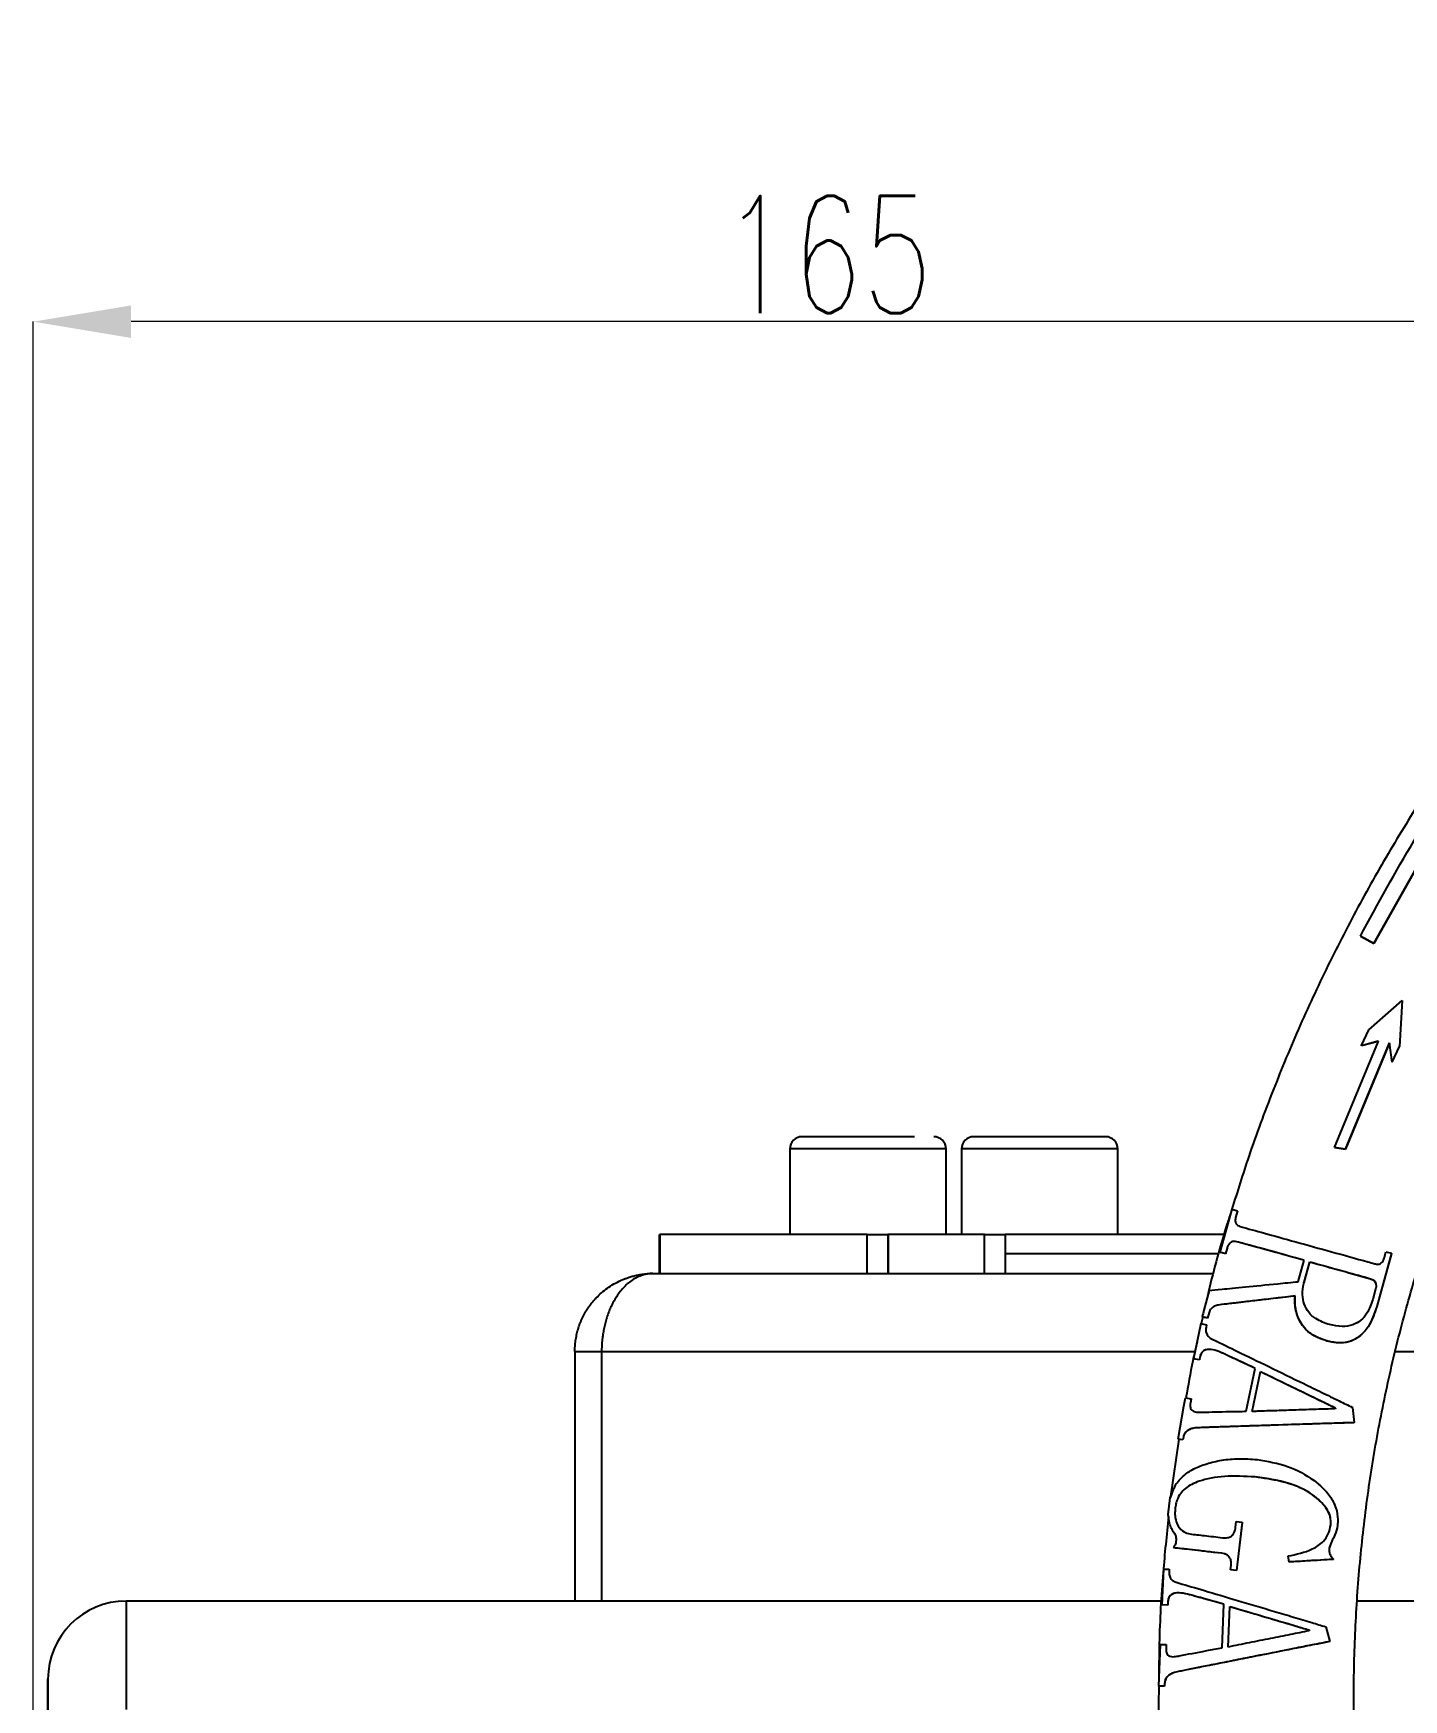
# Model space of a CAD drawing. Header units: millimetres. Extents: x 5659 to 7608, y 3628 to 5007.
# Drawn here: x 6194.4 to 6334.6, y 4010.1 to 4180.7 of the extents above; entities that cross this region are included whole.
import ezdxf

# ---------------------------------------------------------------- set-up
doc = ezdxf.new("R2010")
doc.units = ezdxf.units.MM
doc.layers.add('AM_5', color=3, linetype='Continuous', lineweight=25)
doc.styles.add('SLDTEXTSTYLE1', font='txt.shx', dxfattribs={"width": 0.7, "bigfont": 'gbcbig.shx'})
doc.dimstyles.new('SLDDIMSTYLE12$0', dxfattribs={"dimtxt": 12, "dimasz": 10, "dimexe": 0, "dimexo": 0.0625, "dimgap": 0.875, "dimtad": 1, "dimdec": 1, "dimlfac": 1.8, "dimrnd": 1e-09, "dimzin": 12, "dimdsep": 46, "dimtxsty": 'SLDTEXTSTYLE1', "dimcen": 0.09, "dimdle": 8.16, "dimclrd": 3, "dimclre": 3, "dimadec": 0, "dimazin": 3, "dimtfac": 1, "dimtdec": 1, "dimtofl": 0, "dimtmove": 0, "dimatfit": 3, "dimfxl": 0, "dimfrac": 2, "dimtolj": 1, "dimlwd": 5, "dimlwe": 5, "dimarcsym": 0})

# ---------------------------------------------------------------- blocks, each defined once
blk = doc.blocks.new('*D71')
at = {"layer": 'AM_5', "color": 3, "linetype": 'Continuous', "lineweight": 5, "transparency": 16777216}
for p, q in [((6194.35, 3985.79), (6194.35, 4151.16)), ((6346.85, 4151.16), (6204.35, 4151.16))]:
    blk.add_line(p, q, dxfattribs=at)
at = {"layer": 'AM_5', "color": 3, "lineweight": 5, "transparency": 16777216}
blk.add_line((6356.85, 4040.96), (6356.85, 4151.16), dxfattribs=at)
at = {"layer": 'AM_5', "color": 3, "transparency": 16777216}
for points in [[(6204.35, 4152.82), (6204.35, 4149.49), (6194.35, 4151.16)], [(6346.85, 4152.82), (6346.85, 4149.49), (6356.85, 4151.16)]]:
    blk.add_solid(points, dxfattribs=at)
at = {"layer": 'Defpoints', "color": 0, "transparency": 16777216}
for p in [(6194.35, 4151.16), (6356.85, 4040.9), (6194.35, 3985.73)]:
    blk.add_point(p, dxfattribs=at)
at = {"layer": 'AM_5', "color": 0, "transparency": 16777216, "insert": (6275.6, 4158.03), "char_height": 12, "attachment_point": 5, "style": 'SLDTEXTSTYLE1'}
blk.add_mtext('\\A1;165', dxfattribs=at)

msp = doc.modelspace()

# ---------------------------------------------------------------- linework, layer by layer
at = {"color": 7, "linetype": 'Continuous', "lineweight": 25}
for p, q in [((6331.567, 4087.511), (6336.985, 4097.132)), ((6336.985, 4097.13), (6331.567, 4087.509)), ((6330.177, 4088.252), (6331.567, 4087.511)), ((6330.177, 4088.25), (6330.177, 4088.252)), ((6331.567, 4087.509), (6330.177, 4088.25)), ((6331.567, 4087.511), (6331.567, 4087.509)), ((6331.04, 4078.655), (6334.468, 4081.649)), ((6334.468, 4081.649), (6334.168, 4076.97)), ((6334.468, 4081.646), (6334.168, 4076.966)), ((6334.468, 4081.646), (6334.468, 4081.649)), ((6327.534, 4066.615), (6332.022, 4077.486)), ((6328.65, 4066.449), (6333.159, 4077.318)), ((6333.159, 4077.314), (6328.65, 4066.446)), ((6330.309, 4077.04), (6331.04, 4078.655)), ((6330.309, 4077.04), (6331.986, 4077.491)), ((6331.986, 4077.488), (6330.309, 4077.038)), ((6331.986, 4077.491), (6332.022, 4077.486)), ((6331.986, 4077.491), (6331.986, 4077.488)), ((6333.159, 4077.318), (6333.159, 4077.314)), ((6333.442, 4075.359), (6333.159, 4077.318)), ((6333.442, 4075.356), (6333.159, 4077.314)), ((6330.309, 4077.038), (6330.309, 4077.04)), ((6333.442, 4075.359), (6334.168, 4076.97)), ((6334.168, 4076.97), (6334.168, 4076.966)), ((6333.442, 4075.356), (6333.442, 4075.359)), ((6271.774, 4066.465), (6271.774, 4057.715)), ((6287.774, 4066.465), (6271.774, 4066.465)), ((6287.774, 4057.715), (6287.774, 4066.465)), ((6289.348, 4066.465), (6289.348, 4057.715)), ((6305.348, 4066.465), (6289.348, 4066.465)), ((6305.348, 4057.715), (6305.348, 4066.465)), ((6327.534, 4066.615), (6328.65, 4066.449)), ((6327.534, 4066.612), (6327.534, 4066.615)), ((6328.65, 4066.446), (6327.534, 4066.612)), ((6328.65, 4066.449), (6328.65, 4066.446)), ((6317.018, 4060.297), (6315.799, 4055.897)), ((6317.018, 4060.297), (6317.594, 4060.142)), ((6317.594, 4060.142), (6317.433, 4059.566)), ((6317.594, 4060.14), (6317.433, 4059.564)), ((6317.433, 4059.564), (6317.433, 4059.566)), ((6317.594, 4060.14), (6317.594, 4060.142)), ((6258.457, 4053.715), (6258.457, 4057.715)), ((6258.457, 4057.715), (6258.47, 4057.715)), ((6258.47, 4057.715), (6258.47, 4053.715)), ((6279.684, 4057.715), (6258.47, 4057.715)), ((6279.684, 4053.715), (6279.684, 4057.715)), ((6279.684, 4057.715), (6281.805, 4057.715)), ((6281.805, 4057.715), (6281.805, 4053.715)), ((6281.891, 4057.715), (6281.805, 4057.715)), ((6281.891, 4053.715), (6281.891, 4057.715)), ((6291.704, 4057.715), (6281.891, 4057.715)), ((6291.704, 4053.715), (6291.704, 4057.715)), ((6291.704, 4057.715), (6293.826, 4057.715)), ((6316.303, 4057.715), (6293.812, 4057.715)), ((6293.826, 4057.715), (6293.826, 4053.715)), ((6317.536, 4056.965), (6317.536, 4056.967)), ((6315.632, 4055.715), (6293.812, 4055.715)), ((6316.374, 4055.741), (6315.799, 4055.897)), ((6315.799, 4055.897), (6315.799, 4055.896)), ((6315.799, 4055.896), (6315.889, 4055.871)), ((6316.374, 4055.739), (6315.889, 4055.871)), ((6316.535, 4056.317), (6316.374, 4055.741)), ((6316.535, 4056.315), (6316.374, 4055.739)), ((6316.374, 4055.739), (6316.374, 4055.741)), ((6316.535, 4056.315), (6316.535, 4056.317)), ((6323.814, 4052.873), (6324.422, 4055.072)), ((6333.37, 4055.78), (6331.859, 4050.328)), ((6333.37, 4055.774), (6331.859, 4050.322)), ((6332.637, 4055.365), (6332.798, 4055.941)), ((6332.798, 4055.941), (6333.37, 4055.78)), ((6333.37, 4055.774), (6333.37, 4055.78)), ((6324.411, 4052.81), (6324.993, 4054.912)), ((6324.411, 4052.806), (6324.993, 4054.909)), ((6324.993, 4054.909), (6324.993, 4054.912)), ((6314.711, 4051.975), (6314.157, 4049.977)), ((6324.411, 4052.81), (6324.411, 4052.806)), ((6331.21, 4053.185), (6331.21, 4053.18)), ((6331.739, 4052.115), (6331.444, 4051.061)), ((6315.638, 4050.487), (6315.638, 4050.489)), ((6323.495, 4050.446), (6323.495, 4050.443)), ((6323.506, 4051.408), (6323.506, 4051.411)), ((6331.859, 4050.322), (6331.859, 4050.328)), ((6313.857, 4048.589), (6313.113, 4044.982)), ((6313.857, 4048.589), (6314.442, 4048.473)), ((6314.055, 4049.273), (6313.897, 4048.581)), ((6314.544, 4049.141), (6313.994, 4049.29)), ((6313.994, 4049.29), (6314.189, 4049.235)), ((6314.544, 4049.14), (6314.189, 4049.235)), ((6314.442, 4048.473), (6314.383, 4048.181)), ((6314.442, 4048.471), (6314.383, 4048.179)), ((6314.442, 4048.471), (6314.442, 4048.473)), ((6314.704, 4049.717), (6314.544, 4049.141)), ((6314.704, 4049.715), (6314.544, 4049.14)), ((6314.544, 4049.14), (6314.544, 4049.141)), ((6314.704, 4049.715), (6314.704, 4049.717)), ((6314.383, 4048.179), (6314.383, 4048.181)), ((6314.407, 4047.685), (6314.495, 4047.432)), ((6326.761, 4046.8), (6326.761, 4046.804)), ((6249.774, 4045.715), (6249.774, 4020.181)), ((6249.774, 4045.715), (6252.518, 4045.715)), ((6252.518, 4045.715), (6252.518, 4020.181)), ((6252.518, 4045.715), (6313.264, 4045.715)), ((6313.698, 4044.866), (6313.113, 4044.982)), ((6313.113, 4044.982), (6313.113, 4044.981)), ((6313.242, 4044.954), (6313.113, 4044.981)), ((6313.698, 4044.864), (6313.242, 4044.954)), ((6313.757, 4045.158), (6313.698, 4044.866)), ((6313.757, 4045.156), (6313.698, 4044.864)), ((6313.698, 4044.864), (6313.698, 4044.866)), ((6313.757, 4045.156), (6313.757, 4045.158)), ((6315.89, 4045.638), (6315.89, 4045.64)), ((6333.731, 4045.715), (6413.786, 4045.715)), ((6318.503, 4039.612), (6319.412, 4043.999)), ((6319.11, 4039.589), (6319.956, 4043.684)), ((6319.11, 4039.586), (6319.956, 4043.681)), ((6319.956, 4043.684), (6319.956, 4043.681)), ((6311.545, 4036.764), (6312.107, 4040.125)), ((6312.107, 4040.125), (6312.285, 4040.984)), ((6312.285, 4040.984), (6312.87, 4040.868)), ((6312.87, 4040.868), (6312.79, 4040.478)), ((6312.87, 4040.866), (6312.79, 4040.476)), ((6312.79, 4040.476), (6312.79, 4040.478)), ((6312.87, 4040.866), (6312.87, 4040.868)), ((6327.624, 4039.963), (6327.606, 4039.865)), ((6329.362, 4040.007), (6329.55, 4038.445)), ((6329.55, 4038.437), (6329.55, 4038.445)), ((6311.586, 4036.756), (6310.76, 4030.868)), ((6312.002, 4036.674), (6311.545, 4036.764)), ((6311.741, 4036.724), (6311.545, 4036.764)), ((6312.002, 4036.672), (6311.741, 4036.724)), ((6312.061, 4036.967), (6312.002, 4036.674)), ((6312.061, 4036.965), (6312.002, 4036.672)), ((6312.002, 4036.672), (6312.002, 4036.674)), ((6312.061, 4036.965), (6312.061, 4036.967)), ((6313.375, 4037.917), (6313.375, 4037.919)), ((6319.404, 4032.889), (6319.404, 4032.892)), ((6311.016, 4031.596), (6310.71, 4030.752)), ((6311.016, 4031.596), (6311.165, 4031.821)), ((6310.513, 4029.045), (6310.71, 4030.752)), ((6311.229, 4029.715), (6311.229, 4029.716)), ((6310.626, 4028.229), (6310.513, 4029.045)), ((6317.406, 4027.717), (6317.473, 4028.31)), ((6317.473, 4028.31), (6318.065, 4028.241)), ((6318.065, 4028.241), (6317.495, 4023.3)), ((6318.065, 4028.238), (6317.495, 4023.297)), ((6318.065, 4028.238), (6318.065, 4028.241)), ((6327.841, 4027.903), (6327.841, 4027.91)), ((6327.857, 4028.78), (6327.857, 4028.787)), ((6311.129, 4027.125), (6311.129, 4027.126)), ((6311.059, 4025.631), (6311.059, 4025.633)), ((6315.999, 4025.072), (6315.999, 4025.074)), ((6322.774, 4024.791), (6322.774, 4024.795)), ((6322.905, 4024.18), (6322.774, 4024.795)), ((6322.905, 4024.175), (6322.774, 4024.791)), ((6327.444, 4024.445), (6327.444, 4024.452)), ((6310.015, 4023.456), (6309.866, 4019.794)), ((6310.015, 4023.456), (6310.61, 4023.435)), ((6310.015, 4023.455), (6310.015, 4023.456)), ((6310.61, 4023.435), (6310.599, 4023.139)), ((6310.61, 4023.433), (6310.599, 4023.137)), ((6310.61, 4023.433), (6310.61, 4023.435)), ((6316.902, 4023.369), (6316.961, 4023.863)), ((6317.495, 4023.3), (6316.902, 4023.369)), ((6316.902, 4023.367), (6316.902, 4023.369)), ((6317.495, 4023.297), (6316.902, 4023.367)), ((6317.495, 4023.297), (6317.495, 4023.3)), ((6322.905, 4024.175), (6322.905, 4024.18)), ((6309.881, 4020.181), (6203.851, 4020.181)), ((6310.461, 4019.772), (6309.866, 4019.794)), ((6309.866, 4019.794), (6309.866, 4019.792)), ((6309.945, 4019.789), (6309.866, 4019.792)), ((6310.461, 4019.77), (6309.945, 4019.789)), ((6310.476, 4020.071), (6310.461, 4019.772)), ((6310.476, 4020.069), (6310.461, 4019.77)), ((6310.461, 4019.77), (6310.461, 4019.772)), ((6310.476, 4020.069), (6310.476, 4020.071)), ((6312.492, 4020.888), (6312.492, 4020.89)), ((6316.035, 4015.401), (6316.216, 4019.856)), ((6316.638, 4015.475), (6316.804, 4019.631)), ((6316.638, 4015.472), (6316.804, 4019.628)), ((6316.804, 4019.631), (6316.804, 4019.628)), ((6344.851, 4020.181), (6329.856, 4020.181)), ((6326.635, 4017.551), (6327.069, 4016.045)), ((6324.937, 4017.226), (6324.93, 4017.13)), ((6327.069, 4016.038), (6327.069, 4016.045)), ((6309.536, 4011.477), (6309.707, 4015.737)), ((6309.707, 4015.737), (6310.302, 4015.716)), ((6310.302, 4015.716), (6310.284, 4015.32)), ((6310.302, 4015.714), (6310.284, 4015.318)), ((6310.302, 4015.714), (6310.302, 4015.716)), ((6311.278, 4012.903), (6311.278, 4012.905)), ((6310.131, 4011.456), (6309.536, 4011.477)), ((6309.536, 4011.477), (6309.536, 4011.476)), ((6309.686, 4011.47), (6309.536, 4011.476)), ((6310.131, 4011.454), (6309.686, 4011.47)), ((6310.143, 4011.756), (6310.131, 4011.456)), ((6310.143, 4011.754), (6310.131, 4011.454)), ((6310.131, 4011.454), (6310.131, 4011.456)), ((6310.143, 4011.754), (6310.143, 4011.756))]:
    msp.add_line(p, q, dxfattribs=at)
at = {"color": 7, "linetype": 'Continuous', "lineweight": 25, "flags": 128}
msp.add_lwpolyline([(6203.851, 4020.181), (6203.851, 4020.003), (6203.851, 4019.468), (6203.852, 4018.581), (6203.852, 4017.345), (6203.852, 4015.767), (6203.852, 4013.855), (6203.852, 4011.618), (6203.852, 4009.069)], dxfattribs=at)
at = {"color": 7, "linetype": 'Continuous', "lineweight": 25}
for centre, radius, start, end in [((6273.024, 4066.465), 1.25, 90, 180), ((6286.524, 4066.465), 1.25, 0, 90), ((6290.598, 4066.465), 1.25, 90, 180), ((6304.098, 4066.465), 1.25, 0, 90), ((6480.501, 4010.235), 171.026, 166.5631, 166.79964), ((6203.851, 4012.181), 8, 90, 180)]:
    msp.add_arc(centre, radius, start, end, dxfattribs=at)
for points, knots in [([(6479.419, 3839.983), (6481.979, 3840.008), (6485.56, 3840.043), (6490.829, 3840.322), (6495.293, 3840.657), (6500.609, 3841.223), (6506.178, 3841.996), (6511.992, 3843.006), (6517.963, 3844.262), (6524.039, 3845.773), (6530.177, 3847.543), (6536.342, 3849.578), (6542.506, 3851.877), (6548.643, 3854.442), (6554.731, 3857.273), (6560.75, 3860.366), (6566.683, 3863.721), (6572.512, 3867.333), (6578.222, 3871.199), (6583.797, 3875.313), (6589.225, 3879.67), (6594.49, 3884.264), (6599.582, 3889.089), (6604.487, 3894.137), (6609.193, 3899.4), (6613.691, 3904.87), (6617.969, 3910.538), (6622.018, 3916.395), (6625.828, 3922.432), (6629.389, 3928.637), (6632.695, 3935.002), (6635.735, 3941.515), (6638.505, 3948.164), (6640.995, 3954.938), (6643.2, 3961.826), (6645.115, 3968.815), (6646.734, 3975.892), (6648.051, 3983.046), (6649.064, 3990.263), (6649.769, 3997.53), (6650.162, 4004.834), (6650.241, 4012.162), (6650.004, 4019.5), (6649.449, 4026.835), (6648.577, 4034.153), (6647.387, 4041.44), (6645.879, 4048.682), (6644.054, 4055.867), (6641.913, 4062.98), (6639.459, 4070.007), (6636.695, 4076.936), (6633.622, 4083.752), (6630.245, 4090.443), (6626.567, 4096.995), (6622.594, 4103.395), (6618.329, 4109.63), (6613.777, 4115.688), (6608.945, 4121.556), (6603.838, 4127.223), (6598.462, 4132.675), (6593.015, 4137.723), (6587.542, 4142.375), (6582.083, 4146.645), (6576.458, 4150.687), (6570.677, 4154.495), (6564.75, 4158.064), (6558.687, 4161.386), (6552.501, 4164.456), (6546.205, 4167.269), (6539.811, 4169.821), (6533.336, 4172.107), (6526.798, 4174.124), (6520.223, 4175.866), (6513.65, 4177.331), (6507.157, 4178.513), (6500.867, 4179.41), (6495.343, 4179.993), (6490.461, 4180.361), (6485.636, 4180.6), (6479.662, 4180.718), (6474.145, 4180.607), (6468.876, 4180.335), (6464.412, 4179.998), (6459.096, 4179.433), (6453.527, 4178.66), (6447.713, 4177.65), (6441.742, 4176.393), (6435.666, 4174.883), (6429.528, 4173.112), (6423.363, 4171.078), (6417.199, 4168.778), (6411.062, 4166.213), (6404.974, 4163.383), (6398.955, 4160.289), (6393.022, 4156.934), (6387.193, 4153.322), (6381.483, 4149.457), (6375.907, 4145.343), (6370.48, 4140.985), (6365.214, 4136.391), (6360.123, 4131.567), (6355.218, 4126.519), (6350.511, 4121.256), (6346.014, 4115.786), (6341.735, 4110.118), (6337.687, 4104.261), (6333.877, 4098.224), (6330.315, 4092.018), (6327.011, 4085.653), (6323.968, 4079.141), (6321.206, 4072.49), (6318.869, 4066.208), (6317.59, 4062.103), (6317.027, 4060.294)], [0, 0, 0, 0, 0.0102074, 0.014274, 0.021037, 0.0280561, 0.0355867, 0.0434511, 0.0515783, 0.0599113, 0.0684099, 0.0770439, 0.085791, 0.0946336, 0.1035582, 0.112554, 0.1216124, 0.1307262, 0.1398897, 0.1490979, 0.1583469, 0.1676331, 0.1769537, 0.1863062, 0.1956884, 0.2050985, 0.2145348, 0.2239961, 0.233481, 0.2429885, 0.2525178, 0.262068, 0.2716385, 0.2812287, 0.2908382, 0.3004664, 0.3101132, 0.3197782, 0.3294613, 0.3391624, 0.3488814, 0.3586183, 0.3683733, 0.3781464, 0.387938, 0.3977483, 0.4075776, 0.4174265, 0.4272956, 0.4371854, 0.4470968, 0.4570307, 0.4669882, 0.4769704, 0.486979, 0.4970156, 0.5070822, 0.5171812, 0.5273154, 0.5374882, 0.5477037, 0.5569145, 0.5661226, 0.5753266, 0.5845258, 0.5937191, 0.6029052, 0.6120821, 0.6212471, 0.6303962, 0.6395236, 0.6486197, 0.6576679, 0.6666375, 0.6754633, 0.6839789, 0.6919633, 0.6976055, 0.7035012, 0.7112199, 0.7214273, 0.7254939, 0.7322569, 0.739276, 0.7468066, 0.754671, 0.7627982, 0.7711312, 0.7796298, 0.7882638, 0.7970109, 0.8058535, 0.8147781, 0.8237739, 0.8328323, 0.8419461, 0.8511096, 0.8603178, 0.8695668, 0.878853, 0.8881736, 0.8975261, 0.9069083, 0.9163184, 0.9257547, 0.935216, 0.9447009, 0.9542084, 0.9637377, 0.9732879, 0.9828584, 0.9924486, 1, 1, 1, 1]), ([(6371.268, 3906.391), (6370.307, 3907.391), (6367.818, 3909.984), (6364.036, 3914.397), (6359.905, 3919.6), (6356.004, 3925.005), (6352.334, 3930.592), (6348.908, 3936.353), (6345.734, 3942.276), (6342.82, 3948.352), (6340.176, 3954.566), (6337.807, 3960.909), (6335.723, 3967.366), (6333.928, 3973.925), (6332.428, 3980.573), (6331.229, 3987.297), (6330.335, 3994.083), (6329.749, 4000.917), (6329.476, 4007.785), (6329.517, 4014.672), (6329.874, 4021.565), (6330.55, 4028.449), (6331.543, 4035.309), (6332.854, 4042.131), (6334.483, 4048.9), (6336.429, 4055.602), (6338.689, 4062.221), (6341.261, 4068.745), (6344.142, 4075.158), (6347.328, 4081.445), (6350.816, 4087.594), (6354.601, 4093.59), (6358.677, 4099.419), (6363.04, 4105.068), (6367.684, 4110.524), (6372.603, 4115.773), (6377.612, 4120.629), (6382.667, 4125.101), (6387.726, 4129.199), (6392.952, 4133.075), (6398.346, 4136.706), (6402.822, 4139.504), (6405.547, 4141), (6406.373, 4141.454)], [0, 0, 0, 0, 0.0151775, 0.0393292, 0.0635604, 0.0878663, 0.1122429, 0.1366868, 0.161195, 0.1857649, 0.2103945, 0.2350819, 0.2598255, 0.2846241, 0.3094766, 0.3343824, 0.3593409, 0.3843518, 0.409415, 0.4345306, 0.4596989, 0.4849206, 0.5101965, 0.5355275, 0.5609152, 0.5863611, 0.6118672, 0.6374358, 0.6630699, 0.6887726, 0.714548, 0.7404006, 0.7663359, 0.7923603, 0.8184816, 0.8447092, 0.8710544, 0.8948026, 0.918543, 0.942272, 0.9659875, 0.9896862, 1, 1, 1, 1]), ([(6330.177, 4088.252), (6331.964, 4091.548), (6335.565, 4098.194), (6339.816, 4104.444), (6341.959, 4107.594)], [0, 0, 0, 0, 0.4959948, 1, 1, 1, 1]), ([(6284.547, 4067.715), (6283.603, 4067.715), (6282.4, 4067.715), (6279.782, 4067.715), (6278.424, 4067.715), (6275.958, 4067.715), (6274.903, 4067.715), (6273.42, 4067.715), (6273.024, 4067.715), (6273.024, 4067.715)], [0, 0, 0, 0, 0.25, 0.25, 0.5, 0.5, 0.75, 0.75, 1, 1, 1, 1]), ([(6304.098, 4067.715), (6304.098, 4067.715), (6303.387, 4067.715), (6300.855, 4067.715), (6299.138, 4067.715), (6295.558, 4067.715), (6293.841, 4067.715), (6291.309, 4067.715), (6290.598, 4067.715), (6290.598, 4067.715)], [0, 0, 0, 0, 0.25, 0.25, 0.5, 0.5, 0.75, 0.75, 1, 1, 1, 1]), ([(6316.958, 4060.078), (6316.823, 4059.659), (6315.946, 4056.942), (6315.128, 4053.978), (6314.544, 4051.413), (6314.497, 4051.203)], [0, 0, 0, 0, 0.1434791, 0.9298796, 1, 1, 1, 1]), ([(6317.433, 4059.566), (6317.413, 4059.482), (6317.373, 4059.313), (6317.365, 4059.085), (6317.412, 4058.857), (6317.589, 4058.635), (6317.815, 4058.551), (6317.962, 4058.497)], [0, 0, 0, 0, 0.1147252, 0.230666, 0.3465482, 0.5756181, 1, 1, 1, 1]), ([(6317.433, 4059.564), (6317.412, 4059.479), (6317.371, 4059.31), (6317.374, 4059.172), (6317.375, 4059.103)], [0, 0, 0, 0, 0.5032038, 1, 1, 1, 1]), ([(6317.962, 4058.497), (6318.701, 4058.294), (6320.18, 4057.889), (6323.518, 4056.967), (6327.225, 4055.941), (6330.002, 4055.17), (6331.401, 4054.78), (6331.636, 4054.715)], [0, 0, 0, 0, 0.2380124, 0.4760235, 0.7140633, 0.9521345, 1, 1, 1, 1]), ([(6317.536, 4056.967), (6317.345, 4056.999), (6317.084, 4057.042), (6316.794, 4056.808), (6316.667, 4056.643), (6316.588, 4056.481), (6316.552, 4056.37), (6316.535, 4056.317)], [0, 0, 0, 0, 0.5403565, 0.7362537, 0.8378676, 0.9221122, 1, 1, 1, 1]), ([(6317.536, 4056.965), (6317.341, 4056.996), (6317.076, 4057.039), (6316.79, 4056.801), (6316.664, 4056.637), (6316.588, 4056.477), (6316.552, 4056.367), (6316.535, 4056.315)], [0, 0, 0, 0, 0.5426127, 0.7382378, 0.8393163, 0.9231634, 1, 1, 1, 1]), ([(6324.422, 4055.072), (6323.241, 4055.398), (6320.88, 4056.05), (6318.684, 4056.653), (6317.773, 4056.902), (6317.536, 4056.967)], [0, 0, 0, 0, 0.425234, 0.8504686, 1, 1, 1, 1]), ([(6324.422, 4055.068), (6323.366, 4055.36), (6321.255, 4055.944), (6318.926, 4056.585), (6317.921, 4056.86), (6317.536, 4056.965)], [0, 0, 0, 0, 0.3817561, 0.7635127, 1, 1, 1, 1]), ([(6331.636, 4054.715), (6331.756, 4054.69), (6331.94, 4054.652), (6332.195, 4054.7), (6332.375, 4054.818), (6332.537, 4055.046), (6332.599, 4055.243), (6332.637, 4055.365)], [0, 0, 0, 0, 0.2742213, 0.4218346, 0.5710505, 0.7336104, 1, 1, 1, 1]), ([(6249.774, 4045.715), (6249.775, 4045.809), (6249.777, 4045.999), (6249.793, 4046.284), (6249.818, 4046.569), (6249.854, 4046.855), (6249.901, 4047.141), (6249.958, 4047.427), (6250.026, 4047.712), (6250.104, 4047.996), (6250.194, 4048.278), (6250.295, 4048.558), (6250.406, 4048.836), (6250.528, 4049.11), (6250.662, 4049.381), (6250.806, 4049.649), (6250.961, 4049.912), (6251.127, 4050.17), (6251.304, 4050.422), (6251.491, 4050.669), (6251.688, 4050.91), (6251.896, 4051.144), (6252.209, 4051.47), (6252.653, 4051.876), (6253.263, 4052.337), (6253.947, 4052.756), (6254.539, 4053.04), (6255.015, 4053.226), (6255.363, 4053.346), (6255.756, 4053.46), (6256.196, 4053.562), (6256.681, 4053.645), (6257.213, 4053.703), (6257.582, 4053.711), (6257.774, 4053.715)], [0, 0, 0, 0, 0.0225537, 0.0452299, 0.0680286, 0.09095, 0.1139943, 0.1371614, 0.1604516, 0.1838648, 0.2074014, 0.2310612, 0.2548446, 0.2787514, 0.302782, 0.3269362, 0.3512143, 0.3756164, 0.4001425, 0.4247927, 0.4495671, 0.4744659, 0.499489, 0.5572492, 0.6180168, 0.6817923, 0.7485759, 0.7745796, 0.8038884, 0.836502, 0.8724202, 0.9116427, 0.9541694, 1, 1, 1, 1]), ([(6257.774, 4053.715), (6257.711, 4053.714), (6257.587, 4053.712), (6257.403, 4053.696), (6257.227, 4053.672), (6257.058, 4053.641), (6256.896, 4053.603), (6256.741, 4053.559), (6256.594, 4053.51), (6256.453, 4053.457), (6256.32, 4053.401), (6256.194, 4053.343), (6256.075, 4053.284), (6255.963, 4053.223), (6255.858, 4053.162), (6255.621, 4053.016), (6255.265, 4052.756), (6254.816, 4052.338), (6254.414, 4051.876), (6254.076, 4051.406), (6253.789, 4050.937), (6253.546, 4050.473), (6253.328, 4049.988), (6253.135, 4049.484), (6252.968, 4048.966), (6252.828, 4048.436), (6252.714, 4047.897), (6252.625, 4047.353), (6252.563, 4046.806), (6252.525, 4046.26), (6252.52, 4045.896), (6252.518, 4045.715)], [0, 0, 0, 0, 0.0230939, 0.0453984, 0.0669134, 0.0876388, 0.1075747, 0.126721, 0.1450777, 0.1626448, 0.1794222, 0.1954099, 0.210608, 0.2250164, 0.238635, 0.251464, 0.318153, 0.3818993, 0.4427027, 0.5005635, 0.5481759, 0.5953446, 0.64207, 0.6883528, 0.7341936, 0.7795932, 0.8245524, 0.8690718, 0.9131523, 0.9567947, 1, 1, 1, 1]), ([(6257.774, 4053.715), (6260.664, 4053.715), (6266.479, 4053.715), (6275.853, 4053.715), (6285.723, 4053.715), (6296.062, 4053.715), (6305.908, 4053.715), (6312.313, 4053.715), (6315.098, 4053.715)], [0, 0, 0, 0, 0.06860279, 0.1380062, 0.2081568, 0.279374, 0.35089661, 0.40533832, 0.40533832, 0.40533832, 0.40533832]), ([(6324.993, 4054.912), (6326.249, 4054.564), (6328.372, 4053.975), (6330.386, 4053.415), (6331.21, 4053.185)], [0, 0, 0, 0, 0.5912379, 1, 1, 1, 1]), ([(6324.993, 4054.909), (6326.091, 4054.604), (6328.305, 4053.989), (6330.236, 4053.451), (6331.21, 4053.18)], [0, 0, 0, 0, 0.49567687, 1, 1, 1, 1]), ([(6314.711, 4051.975), (6315.07, 4052.013), (6315.789, 4052.087), (6318.344, 4052.34), (6321.155, 4052.615), (6323.108, 4052.804), (6323.814, 4052.873)], [0, 0, 0, 0, 0.2764618, 0.55256, 0.838275, 1, 1, 1, 1]), ([(6327.022, 4048.481), (6326.534, 4048.648), (6325.738, 4048.92), (6324.841, 4049.703), (6324.393, 4050.582), (6324.196, 4051.602), (6324.296, 4052.356), (6324.4, 4052.767), (6324.411, 4052.81)], [0, 0, 0, 0, 0.2685044, 0.4379066, 0.6082478, 0.7778738, 0.976771, 1, 1, 1, 1]), ([(6331.21, 4053.185), (6331.337, 4053.139), (6331.534, 4053.067), (6331.709, 4052.837), (6331.782, 4052.604), (6331.796, 4052.355), (6331.757, 4052.19), (6331.739, 4052.115)], [0, 0, 0, 0, 0.3057608, 0.4723517, 0.637981, 0.8377325, 1, 1, 1, 1]), ([(6331.21, 4053.18), (6331.323, 4053.14), (6331.508, 4053.075), (6331.69, 4052.864), (6331.765, 4052.693), (6331.769, 4052.586), (6331.77, 4052.569)], [0, 0, 0, 0, 0.4172442, 0.6823875, 0.9479462, 1, 1, 1, 1]), ([(6315.638, 4050.489), (6315.51, 4050.459), (6315.252, 4050.397), (6314.976, 4050.223), (6314.789, 4049.948), (6314.73, 4049.788), (6314.704, 4049.717)], [0, 0, 0, 0, 0.371278, 0.745722, 0.8874132, 1, 1, 1, 1]), ([(6315.638, 4050.487), (6315.508, 4050.456), (6315.248, 4050.394), (6314.975, 4050.219), (6314.79, 4049.948), (6314.73, 4049.787), (6314.704, 4049.715)], [0, 0, 0, 0, 0.3701938, 0.743324, 0.8861883, 1, 1, 1, 1]), ([(6323.506, 4051.411), (6322.836, 4051.333), (6321.476, 4051.175), (6319.593, 4050.955), (6317.881, 4050.755), (6316.556, 4050.598), (6315.903, 4050.521), (6315.638, 4050.489)], [0, 0, 0, 0, 0.2097918, 0.4254492, 0.6353283, 0.851928, 1, 1, 1, 1]), ([(6323.506, 4051.408), (6322.285, 4051.266), (6320.458, 4051.054), (6318.332, 4050.805), (6316.823, 4050.628), (6316.05, 4050.536), (6315.638, 4050.487)], [0, 0, 0, 0, 0.3863316, 0.5775517, 0.7748553, 1, 1, 1, 1]), ([(6326.761, 4046.8), (6326.178, 4047.001), (6325.227, 4047.329), (6324.133, 4048.44), (6323.561, 4049.72), (6323.44, 4050.788), (6323.499, 4051.339), (6323.506, 4051.408)], [0, 0, 0, 0, 0.3011388, 0.4914699, 0.7324684, 0.9663961, 1, 1, 1, 1]), ([(6326.761, 4046.804), (6326.158, 4047.015), (6325.166, 4047.362), (6324.084, 4048.524), (6323.488, 4049.865), (6323.5, 4050.9), (6323.506, 4051.411)], [0, 0, 0, 0, 0.3050065, 0.5015447, 0.75409, 1, 1, 1, 1]), ([(6331.859, 4050.328), (6331.635, 4049.661), (6331.264, 4048.559), (6330.292, 4047.378), (6329.285, 4046.755), (6328.079, 4046.528), (6327.234, 4046.705), (6326.761, 4046.804)], [0, 0, 0, 0, 0.2904242, 0.4791568, 0.6380876, 0.7972637, 1, 1, 1, 1]), ([(6331.859, 4050.322), (6331.61, 4049.6), (6331.201, 4048.415), (6330.108, 4047.2), (6328.976, 4046.639), (6327.816, 4046.559), (6327.086, 4046.725), (6326.761, 4046.8)], [0, 0, 0, 0, 0.30014134, 0.49231067, 0.68514192, 0.859667, 1, 1, 1, 1]), ([(6331.444, 4051.061), (6331.277, 4050.567), (6331.008, 4049.764), (6330.254, 4048.876), (6329.376, 4048.391), (6328.257, 4048.212), (6327.454, 4048.387), (6327.022, 4048.481)], [0, 0, 0, 0, 0.2599336, 0.4215944, 0.584063, 0.7764561, 1, 1, 1, 1]), ([(6313.471, 4046.717), (6313.317, 4046.065), (6312.867, 4044.165), (6312.541, 4042.239), (6312.326, 4040.975)], [0, 0, 0, 0, 0.3432923, 1, 1, 1, 1]), ([(6314.383, 4048.181), (6314.372, 4048.107), (6314.348, 4047.96), (6314.378, 4047.685), (6314.528, 4047.3), (6314.841, 4047.055), (6315.137, 4046.93), (6315.232, 4046.89)], [0, 0, 0, 0, 0.0779004, 0.1566304, 0.3694426, 0.796924, 1, 1, 1, 1]), ([(6315.232, 4046.89), (6315.99, 4046.522), (6317.504, 4045.788), (6320.787, 4044.191), (6323.8, 4042.723), (6326.232, 4041.536), (6327.914, 4040.715), (6328.916, 4040.225), (6329.362, 4040.007)], [0, 0, 0, 0, 0.2229901, 0.445793, 0.6732796, 0.7898135, 0.9063433, 1, 1, 1, 1]), ([(6315.89, 4045.638), (6315.612, 4045.743), (6315.042, 4045.959), (6314.486, 4045.966), (6314.119, 4045.807), (6313.95, 4045.648), (6313.832, 4045.425), (6313.787, 4045.276), (6313.764, 4045.186), (6313.757, 4045.156)], [0, 0, 0, 0, 0.3236853, 0.6637718, 0.7634797, 0.8887856, 0.9334707, 0.9783158, 1, 1, 1, 1]), ([(6315.89, 4045.64), (6315.622, 4045.743), (6315.077, 4045.952), (6314.529, 4045.966), (6314.154, 4045.834), (6313.968, 4045.675), (6313.829, 4045.426), (6313.782, 4045.259), (6313.76, 4045.171), (6313.757, 4045.158)], [0, 0, 0, 0, 0.3181987, 0.6465518, 0.7500252, 0.8810736, 0.9358527, 0.9908441, 1, 1, 1, 1]), ([(6319.412, 4043.999), (6318.362, 4044.489), (6317.07, 4045.091), (6316.076, 4045.553), (6315.89, 4045.64)], [0, 0, 0, 0, 0.812741, 1, 1, 1, 1]), ([(6319.412, 4043.997), (6318.459, 4044.441), (6317.162, 4045.046), (6316.156, 4045.514), (6315.89, 4045.638)], [0, 0, 0, 0, 0.7351591, 1, 1, 1, 1]), ([(6319.956, 4043.684), (6320.534, 4043.404), (6321.707, 4042.836), (6323.616, 4041.91), (6325.628, 4040.933), (6326.951, 4040.29), (6327.624, 4039.963)], [0, 0, 0, 0, 0.2335744, 0.4739753, 0.7323964, 1, 1, 1, 1]), ([(6319.956, 4043.681), (6321.014, 4043.168), (6323.13, 4042.143), (6325.798, 4040.846), (6327.183, 4040.172), (6327.624, 4039.957)], [0, 0, 0, 0, 0.4053674, 0.8106766, 1, 1, 1, 1]), ([(6312.79, 4040.478), (6312.776, 4040.393), (6312.752, 4040.248), (6312.758, 4040.045), (6312.805, 4039.862), (6312.987, 4039.615), (6313.376, 4039.503), (6313.805, 4039.514), (6314.012, 4039.519)], [0, 0, 0, 0, 0.0755919, 0.1295443, 0.2003485, 0.3166469, 0.6693621, 1, 1, 1, 1]), ([(6312.79, 4040.476), (6312.775, 4040.39), (6312.753, 4040.267), (6312.758, 4040.162), (6312.76, 4040.129)], [0, 0, 0, 0, 0.6906191, 1, 1, 1, 1]), ([(6327.606, 4039.865), (6326.964, 4039.845), (6325.661, 4039.803), (6323.627, 4039.737), (6321.585, 4039.671), (6320.087, 4039.621), (6319.278, 4039.594), (6319.11, 4039.589)], [0, 0, 0, 0, 0.2310763, 0.4688548, 0.6999278, 0.9377328, 1, 1, 1, 1]), ([(6329.55, 4038.445), (6328.956, 4038.426), (6327.767, 4038.39), (6325.172, 4038.308), (6322.428, 4038.221), (6319.79, 4038.135), (6317.905, 4038.073), (6316.191, 4038.016), (6314.617, 4037.962), (6313.801, 4037.934), (6313.375, 4037.919)], [0, 0, 0, 0, 0.1101454, 0.22029783, 0.43976442, 0.55037982, 0.66098757, 0.77072472, 0.88045105, 1, 1, 1, 1]), ([(6329.55, 4038.437), (6328.684, 4038.411), (6326.954, 4038.359), (6323.563, 4038.253), (6320.032, 4038.14), (6316.699, 4038.031), (6314.525, 4037.957), (6313.614, 4037.925), (6313.375, 4037.917)], [0, 0, 0, 0, 0.1854069, 0.370709, 0.5583983, 0.7469267, 0.9336887, 1, 1, 1, 1]), ([(6314.012, 4039.519), (6314.876, 4039.537), (6316.173, 4039.565), (6317.92, 4039.6), (6318.503, 4039.612)], [0, 0, 0, 0, 0.6660536, 1, 1, 1, 1]), ([(6313.375, 4037.919), (6313.223, 4037.895), (6312.921, 4037.848), (6312.529, 4037.692), (6312.267, 4037.45), (6312.111, 4037.167), (6312.077, 4037.03), (6312.061, 4036.967)], [0, 0, 0, 0, 0.28496567, 0.57017634, 0.85797467, 0.93478331, 1, 1, 1, 1]), ([(6313.375, 4037.917), (6313.22, 4037.893), (6312.911, 4037.844), (6312.52, 4037.684), (6312.264, 4037.442), (6312.113, 4037.168), (6312.077, 4037.03), (6312.061, 4036.965)], [0, 0, 0, 0, 0.2843775, 0.568981, 0.8558167, 0.9329722, 1, 1, 1, 1]), ([(6310.71, 4030.752), (6310.871, 4031.203), (6311.184, 4032.079), (6312.007, 4033.007), (6313.072, 4033.736), (6314.413, 4034.252), (6315.967, 4034.63), (6317.715, 4034.8), (6318.978, 4034.714), (6319.61, 4034.671)], [0, 0, 0, 0, 0.1530188, 0.297411, 0.4416965, 0.5827002, 0.7236476, 0.8618134, 1, 1, 1, 1]), ([(6319.61, 4034.671), (6320.667, 4034.491), (6322.731, 4034.14), (6325.322, 4032.733), (6326.949, 4031.228), (6327.711, 4029.798), (6327.901, 4028.719), (6327.856, 4028.112), (6327.841, 4027.91)], [0, 0, 0, 0, 0.27114702, 0.52989444, 0.72669521, 0.84696748, 0.94930624, 1, 1, 1, 1]), ([(6319.404, 4032.892), (6318.334, 4032.945), (6316.185, 4033.051), (6313.817, 4032.58), (6312.464, 4031.932), (6311.772, 4031.228), (6311.441, 4030.653), (6311.285, 4030.079), (6311.244, 4029.814), (6311.229, 4029.716)], [0, 0, 0, 0, 0.279466, 0.561234, 0.7603695, 0.8465961, 0.9337718, 0.9754607, 1, 1, 1, 1]), ([(6327.15, 4027.992), (6327.151, 4028.258), (6327.153, 4028.79), (6326.724, 4029.713), (6325.764, 4030.785), (6323.942, 4031.95), (6321.619, 4032.593), (6320.049, 4032.805), (6319.404, 4032.892)], [0, 0, 0, 0, 0.0778824, 0.1558892, 0.3030478, 0.5199107, 0.8027032, 1, 1, 1, 1]), ([(6327.117, 4028.669), (6327.117, 4028.675), (6327.106, 4028.914), (6326.797, 4029.534), (6325.975, 4030.615), (6324.346, 4031.743), (6321.969, 4032.523), (6320.286, 4032.763), (6319.404, 4032.889)], [0, 0, 0, 0, 0.0018402, 0.0747495, 0.2227002, 0.4768176, 0.7258372, 1, 1, 1, 1]), ([(6311.229, 4029.716), (6311.211, 4029.492), (6311.175, 4029.041), (6311.273, 4028.379), (6311.545, 4027.719), (6312.039, 4027.258), (6312.522, 4027.112), (6312.725, 4027.05)], [0, 0, 0, 0, 0.1400362, 0.2816099, 0.4816544, 0.7814357, 1, 1, 1, 1]), ([(6310.542, 4028.836), (6310.344, 4026.934), (6309.894, 4022.607), (6309.578, 4016.962), (6309.56, 4013.224), (6309.554, 4011.924)], [0, 0, 0, 0, 0.3384483, 0.7698856, 1, 1, 1, 1]), ([(6311.129, 4027.126), (6311.031, 4027.291), (6310.834, 4027.622), (6310.6, 4028.203), (6310.545, 4028.733), (6310.513, 4029.045)], [0, 0, 0, 0, 0.2910866, 0.5822218, 1, 1, 1, 1]), ([(6322.774, 4024.795), (6323.635, 4024.969), (6324.967, 4025.239), (6326.318, 4026.136), (6326.958, 4027.045), (6327.084, 4027.668), (6327.15, 4027.992)], [0, 0, 0, 0, 0.4419525, 0.68419921, 0.83585297, 1, 1, 1, 1]), ([(6327.841, 4027.91), (6327.77, 4027.588), (6327.644, 4027.019), (6327.239, 4026.309), (6327.064, 4025.843), (6326.976, 4025.609)], [0, 0, 0, 0, 0.3944835, 0.6974258, 1, 1, 1, 1]), ([(6327.841, 4027.903), (6327.769, 4027.58), (6327.64, 4027.003), (6327.243, 4026.312), (6327.065, 4025.839), (6326.976, 4025.603)], [0, 0, 0, 0, 0.3885005, 0.6944446, 1, 1, 1, 1]), ([(6311.059, 4025.633), (6311.105, 4025.707), (6311.182, 4025.83), (6311.284, 4026.034), (6311.322, 4026.201), (6311.335, 4026.289), (6311.337, 4026.304)], [0, 0, 0, 0, 0.4178398, 0.693834, 0.9496646, 1, 1, 1, 1]), ([(6311.337, 4026.304), (6311.344, 4026.39), (6311.356, 4026.565), (6311.318, 4026.794), (6311.239, 4026.989), (6311.17, 4027.074), (6311.129, 4027.126)], [0, 0, 0, 0, 0.2276221, 0.4579852, 0.6706137, 1, 1, 1, 1]), ([(6311.341, 4026.593), (6311.333, 4026.662), (6311.317, 4026.805), (6311.236, 4026.987), (6311.17, 4027.073), (6311.129, 4027.125)], [0, 0, 0, 0, 0.2669141, 0.5547722, 1, 1, 1, 1]), ([(6312.725, 4027.05), (6313.206, 4026.995), (6314.187, 4026.884), (6315.444, 4026.74), (6316.084, 4026.666)], [0, 0, 0, 0, 0.4905936, 1, 1, 1, 1]), ([(6316.084, 4026.666), (6316.264, 4026.656), (6316.543, 4026.64), (6316.92, 4026.776), (6317.158, 4026.986), (6317.334, 4027.31), (6317.379, 4027.563), (6317.406, 4027.717)], [0, 0, 0, 0, 0.2973662, 0.4608776, 0.6257098, 0.7719581, 1, 1, 1, 1]), ([(6315.999, 4025.074), (6314.916, 4025.198), (6312.834, 4025.435), (6311.634, 4025.569), (6311.059, 4025.633)], [0, 0, 0, 0, 0.5204171, 1, 1, 1, 1]), ([(6315.999, 4025.072), (6315.03, 4025.182), (6313.092, 4025.404), (6311.66, 4025.565), (6311.126, 4025.624), (6311.059, 4025.631)], [0, 0, 0, 0, 0.4664447, 0.9328937, 1, 1, 1, 1]), ([(6316.961, 4023.863), (6316.965, 4024.027), (6316.972, 4024.303), (6316.803, 4024.649), (6316.577, 4024.881), (6316.297, 4025.026), (6316.097, 4025.059), (6315.999, 4025.074)], [0, 0, 0, 0, 0.2626105, 0.4439709, 0.6252294, 0.8175428, 1, 1, 1, 1]), ([(6316.961, 4023.86), (6316.965, 4024.024), (6316.972, 4024.3), (6316.802, 4024.649), (6316.571, 4024.884), (6316.29, 4025.025), (6316.093, 4025.057), (6315.999, 4025.072)], [0, 0, 0, 0, 0.2671011, 0.4520061, 0.6369556, 0.8283575, 1, 1, 1, 1]), ([(6327.444, 4024.452), (6326.246, 4024.38), (6324.783, 4024.293), (6323.193, 4024.197), (6322.905, 4024.18)], [0, 0, 0, 0, 0.8191278, 1, 1, 1, 1]), ([(6327.444, 4024.445), (6326.582, 4024.394), (6325.226, 4024.314), (6323.526, 4024.213), (6322.905, 4024.175)], [0, 0, 0, 0, 0.6351615, 1, 1, 1, 1]), ([(6326.976, 4025.609), (6326.974, 4025.456), (6326.97, 4025.15), (6327.154, 4024.735), (6327.349, 4024.544), (6327.444, 4024.452)], [0, 0, 0, 0, 0.33736487, 0.67752046, 1, 1, 1, 1]), ([(6310.599, 4023.139), (6310.601, 4023.056), (6310.606, 4022.89), (6310.693, 4022.602), (6310.883, 4022.324), (6311.212, 4022.121), (6311.499, 4022.049), (6311.644, 4022.012)], [0, 0, 0, 0, 0.088857, 0.178743, 0.4175536, 0.7048974, 1, 1, 1, 1]), ([(6312.492, 4020.89), (6312.192, 4020.95), (6311.589, 4021.069), (6311.035, 4020.983), (6310.719, 4020.755), (6310.595, 4020.592), (6310.515, 4020.383), (6310.489, 4020.209), (6310.479, 4020.105), (6310.476, 4020.071)], [0, 0, 0, 0, 0.3462757, 0.6939054, 0.7840545, 0.8748014, 0.9252024, 0.975897, 1, 1, 1, 1]), ([(6312.492, 4020.888), (6312.181, 4020.949), (6311.556, 4021.071), (6310.999, 4020.973), (6310.693, 4020.725), (6310.578, 4020.558), (6310.507, 4020.344), (6310.487, 4020.183), (6310.478, 4020.092), (6310.476, 4020.069)], [0, 0, 0, 0, 0.3527037, 0.7069307, 0.7947369, 0.8831987, 0.9333967, 0.9836034, 1, 1, 1, 1]), ([(6311.644, 4022.012), (6312.451, 4021.774), (6314.064, 4021.297), (6317.556, 4020.26), (6320.756, 4019.307), (6323.333, 4018.538), (6325.108, 4018.008), (6326.165, 4017.692), (6326.635, 4017.551)], [0, 0, 0, 0, 0.2236164, 0.4470687, 0.6746049, 0.79085, 0.9070914, 1, 1, 1, 1]), ([(6316.216, 4019.856), (6315.104, 4020.166), (6313.739, 4020.545), (6312.687, 4020.836), (6312.492, 4020.89)], [0, 0, 0, 0, 0.815386, 1, 1, 1, 1]), ([(6316.216, 4019.853), (6315.206, 4020.135), (6313.836, 4020.516), (6312.772, 4020.811), (6312.492, 4020.888)], [0, 0, 0, 0, 0.7372901, 1, 1, 1, 1]), ([(6316.804, 4019.631), (6317.416, 4019.451), (6318.656, 4019.085), (6320.68, 4018.487), (6322.816, 4017.855), (6324.222, 4017.438), (6324.937, 4017.226)], [0, 0, 0, 0, 0.23296003, 0.47272202, 0.73170487, 1, 1, 1, 1]), ([(6316.804, 4019.628), (6317.924, 4019.298), (6320.162, 4018.636), (6322.992, 4017.798), (6324.464, 4017.361), (6324.937, 4017.22)], [0, 0, 0, 0, 0.4041632, 0.8082766, 1, 1, 1, 1]), ([(6327.069, 4016.045), (6326.482, 4015.929), (6325.308, 4015.698), (6322.745, 4015.191), (6320.036, 4014.654), (6317.428, 4014.135), (6315.565, 4013.764), (6313.873, 4013.426), (6312.405, 4013.132), (6311.644, 4012.978), (6311.278, 4012.905)], [0, 0, 0, 0, 0.1121881, 0.2243847, 0.4479126, 0.5606643, 0.6734068, 0.7851148, 0.8968098, 1, 1, 1, 1]), ([(6327.069, 4016.038), (6326.217, 4015.87), (6324.512, 4015.536), (6321.17, 4014.875), (6317.686, 4014.184), (6314.393, 4013.528), (6312.327, 4013.114), (6311.461, 4012.94), (6311.278, 4012.903)], [0, 0, 0, 0, 0.1881967, 0.3762701, 0.5671691, 0.7590647, 0.9488834, 1, 1, 1, 1]), ([(6324.93, 4017.13), (6324.295, 4017.004), (6323.006, 4016.747), (6320.932, 4016.334), (6318.763, 4015.901), (6317.355, 4015.619), (6316.638, 4015.475)], [0, 0, 0, 0, 0.23428086, 0.47535731, 0.73307514, 1, 1, 1, 1]), ([(6310.284, 4015.32), (6310.284, 4015.236), (6310.284, 4015.085), (6310.33, 4014.875), (6310.416, 4014.688), (6310.666, 4014.487), (6311.07, 4014.465), (6311.472, 4014.542), (6311.643, 4014.575)], [0, 0, 0, 0, 0.07720953, 0.13836219, 0.22435359, 0.34758552, 0.72216403, 1, 1, 1, 1]), ([(6311.643, 4014.575), (6312.515, 4014.74), (6313.797, 4014.982), (6315.494, 4015.3), (6316.035, 4015.401)], [0, 0, 0, 0, 0.6809188, 1, 1, 1, 1]), ([(6311.278, 4012.905), (6311.132, 4012.857), (6310.845, 4012.762), (6310.506, 4012.555), (6310.29, 4012.301), (6310.19, 4012.058), (6310.152, 4011.901), (6310.146, 4011.804), (6310.143, 4011.756)], [0, 0, 0, 0, 0.2914797, 0.5750699, 0.8079281, 0.8967748, 0.9490808, 1, 1, 1, 1]), ([(6311.278, 4012.903), (6311.129, 4012.853), (6310.838, 4012.757), (6310.479, 4012.537), (6310.264, 4012.257), (6310.158, 4011.958), (6310.148, 4011.82), (6310.143, 4011.754)], [0, 0, 0, 0, 0.293371, 0.5725853, 0.8545765, 0.9293627, 1, 1, 1, 1]), ([(6195.851, 3985.725), (6195.851, 3986.919), (6195.851, 3989.863), (6195.851, 3994.091), (6195.851, 3998.396), (6195.851, 4002.152), (6195.851, 4005.334), (6195.851, 4008.173), (6195.851, 4010.435), (6195.851, 4011.869), (6195.851, 4012.335), (6195.851, 4011.869), (6195.852, 4010.435), (6195.852, 4008.173), (6195.852, 4005.333), (6195.852, 4002.153), (6195.852, 3998.393), (6195.852, 3994.1), (6195.852, 3989.338), (6195.852, 3984.186), (6195.852, 3978.735), (6195.852, 3972.495), (6195.852, 3965.493), (6195.852, 3957.82), (6195.852, 3952.701), (6195.852, 3950.181)], [0, 0, 0, 0, 0.0279063, 0.0687994, 0.1096924, 0.150368, 0.1906154, 0.2302372, 0.2813181, 0.3310053, 0.3791996, 0.4273908, 0.4770781, 0.528162, 0.5677838, 0.6080312, 0.6487067, 0.6895998, 0.7304928, 0.7711684, 0.8114158, 0.8510376, 0.9021185, 0.9518065, 1, 1, 1, 1]), ([(6309.549, 4011.475), (6309.533, 4010.483), (6309.477, 4007.044), (6309.713, 4001.155), (6310.252, 3993.821), (6311.128, 3986.503), (6312.318, 3979.216), (6313.826, 3971.973), (6315.651, 3964.789), (6317.791, 3957.676), (6320.245, 3950.648), (6323.01, 3943.72), (6326.083, 3936.903), (6329.46, 3930.213), (6333.138, 3923.661), (6337.111, 3917.261), (6341.376, 3911.026), (6345.927, 3904.967), (6350.759, 3899.099), (6355.866, 3893.433), (6361.243, 3887.98), (6366.69, 3882.933), (6372.163, 3878.28), (6377.621, 3874.011), (6383.246, 3869.969), (6389.028, 3866.16), (6394.955, 3862.592), (6401.018, 3859.27), (6407.203, 3856.2), (6413.5, 3853.386), (6419.894, 3850.834), (6426.369, 3848.548), (6432.907, 3846.532), (6439.482, 3844.789), (6446.054, 3843.325), (6452.548, 3842.143), (6458.838, 3841.246), (6464.361, 3840.662), (6469.244, 3840.296), (6474.068, 3840.049), (6477.483, 3840.007), (6479.419, 3839.983)], [0, 0, 0, 0, 0.0110977, 0.0384563, 0.065866, 0.0933273, 0.120841, 0.1484084, 0.1760305, 0.2037091, 0.231446, 0.2592434, 0.2871039, 0.3150305, 0.3430267, 0.3710966, 0.3992451, 0.4274777, 0.4558012, 0.4842235, 0.512754, 0.5414043, 0.5672369, 0.5930617, 0.6188752, 0.6446752, 0.6704587, 0.6962218, 0.7219592, 0.7476632, 0.7733229, 0.7989215, 0.8244321, 0.8498086, 0.8749648, 0.8997175, 0.9236002, 0.9459932, 0.9618174, 0.9783523, 1, 1, 1, 1])]:
    msp.add_open_spline(points, degree=3, knots=knots, dxfattribs=at)

# ---------------------------------------------------------------- dimensions: what is measured, and where the dimension line sits
at = {"layer": 'AM_5'}
dim = msp.add_linear_dim(base=(6194.351, 4151.155), p1=(6356.851, 4040.901), p2=(6194.351, 3985.725), angle=360, text='165', dimstyle='SLDDIMSTYLE12$0', override={"dimlfac": 1}, dxfattribs=at)
dim.commit()
dim.dimension.update_dxf_attribs({"geometry": '*D71', "text_midpoint": (6275.601, 4151.155), "dimtype": 160})

doc.saveas('drawing.dxf')
